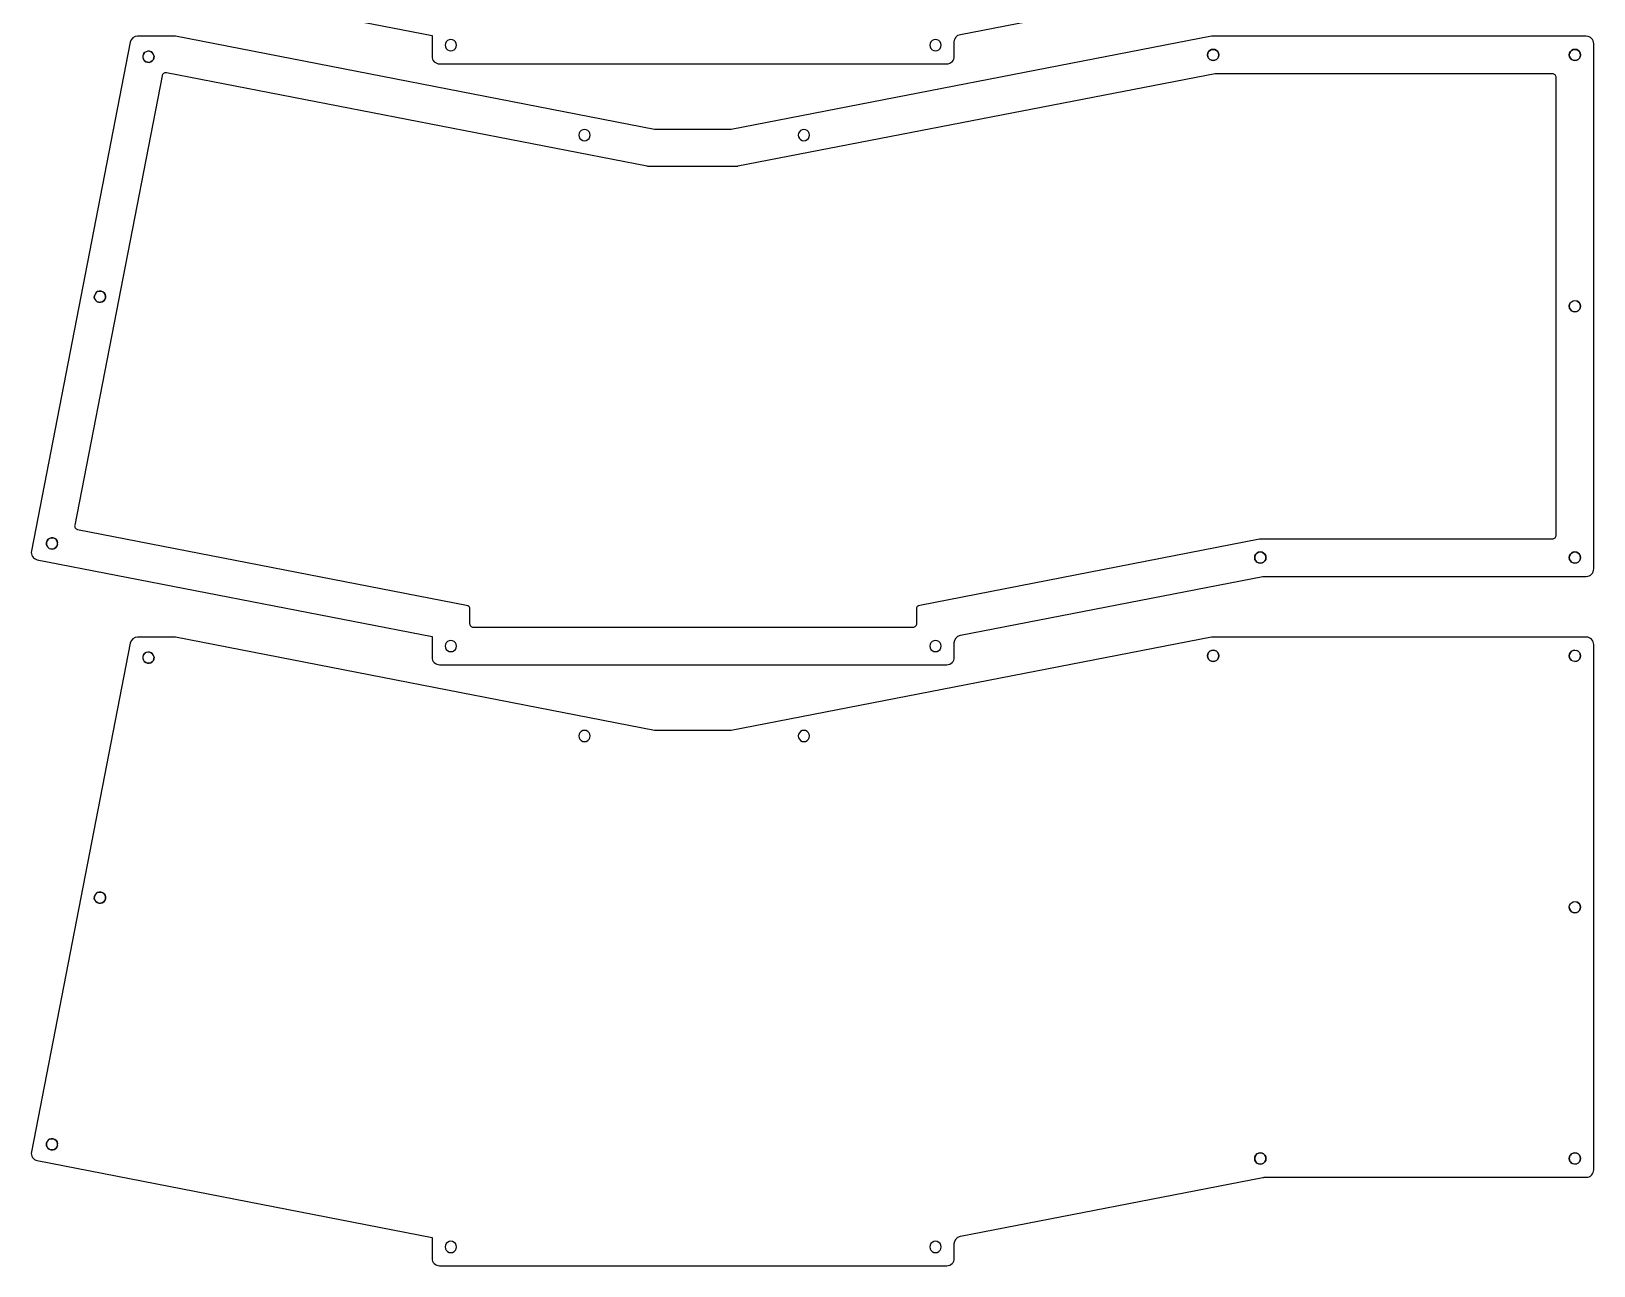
# Model space of a CAD drawing. Header units: millimetres. Extents: x -191 to 225, y 1 to 808.
# Drawn here: x -190.9 to 225.1, y 0.8 to 329.5 of the extents above; entities that cross this region are included whole.
import ezdxf

# ---------------------------------------------------------------- set-up
doc = ezdxf.new("R2010")
doc.units = ezdxf.units.MM
doc.layers.get('0').update_dxf_attribs({"linetype": 'CONTINUOUS'})

msp = doc.modelspace()

# ---------------------------------------------------------------- linework, layer by layer
for p, q in [((123.35, 324.58), (122.93, 324.37)), ((123.81, 324.65), (123.35, 324.58)), ((124.28, 324.58), (123.81, 324.65)), ((124.69, 324.37), (124.28, 324.58)), ((219.67, 324.58), (219.25, 324.37)), ((220.13, 324.65), (219.67, 324.58)), ((220.6, 324.58), (220.13, 324.65)), ((221.01, 324.37), (220.6, 324.58)), ((-161.16, 322.96), (-161.18, 322.49)), ((-161.18, 322.49), (-161.05, 322.04)), ((-161, 323.4), (-161.16, 322.96)), ((-160.79, 321.65), (-161.05, 322.04)), ((-161, 323.4), (-160.72, 323.77)), ((-160.42, 321.36), (-160.79, 321.65)), ((-160.33, 324.03), (-160.72, 323.77)), ((-159.98, 321.2), (-160.42, 321.36)), ((-159.88, 324.16), (-160.33, 324.03)), ((-159.51, 321.18), (-159.98, 321.2)), ((-159.41, 324.14), (-159.88, 324.16)), ((-159.06, 321.31), (-159.51, 321.18)), ((-159.41, 324.14), (-158.97, 323.98)), ((-158.67, 321.57), (-159.06, 321.31)), ((-158.97, 323.98), (-158.6, 323.69)), ((-158.67, 321.57), (-158.38, 321.94)), ((-158.33, 323.3), (-158.6, 323.69)), ((-158.22, 322.38), (-158.38, 321.94)), ((-158.2, 322.85), (-158.33, 323.3)), ((-158.2, 322.85), (-158.22, 322.38)), ((122.39, 323.62), (122.31, 323.15)), ((122.31, 323.15), (122.39, 322.69)), ((122.6, 324.04), (122.39, 323.62)), ((122.39, 322.69), (122.6, 322.27)), ((122.93, 324.37), (122.6, 324.04)), ((122.6, 322.27), (122.93, 321.94)), ((122.93, 321.94), (123.35, 321.73)), ((123.35, 321.73), (123.81, 321.65)), ((123.81, 321.65), (124.28, 321.73)), ((124.28, 321.73), (124.69, 321.94)), ((125.03, 324.04), (124.69, 324.37)), ((124.69, 321.94), (125.03, 322.27)), ((125.24, 323.62), (125.03, 324.04)), ((125.03, 322.27), (125.24, 322.69)), ((125.31, 323.15), (125.24, 323.62)), ((125.24, 322.69), (125.31, 323.15)), ((218.71, 323.62), (218.63, 323.15)), ((218.63, 323.15), (218.71, 322.69)), ((218.92, 324.04), (218.71, 323.62)), ((218.71, 322.69), (218.92, 322.27)), ((219.25, 324.37), (218.92, 324.04)), ((218.92, 322.27), (219.25, 321.94)), ((219.25, 321.94), (219.67, 321.73)), ((219.67, 321.73), (220.13, 321.65)), ((220.13, 321.65), (220.6, 321.73)), ((220.6, 321.73), (221.01, 321.94)), ((221.35, 324.04), (221.01, 324.37)), ((221.01, 321.94), (221.35, 322.27)), ((221.56, 323.62), (221.35, 324.04)), ((221.35, 322.27), (221.56, 322.69)), ((221.63, 323.15), (221.56, 323.62)), ((221.56, 322.69), (221.63, 323.15)), ((-174.1, 258.59), (-174.08, 259.06)), ((-173.97, 258.14), (-174.1, 258.59)), ((-173.92, 259.5), (-174.08, 259.06)), ((-173.97, 258.14), (-173.71, 257.75)), ((-173.63, 259.87), (-173.92, 259.5)), ((-173.24, 260.13), (-173.63, 259.87)), ((-173.24, 260.13), (-172.79, 260.26)), ((-172.79, 260.26), (-172.32, 260.25)), ((-171.88, 260.09), (-172.32, 260.25)), ((-171.51, 259.8), (-171.88, 260.09)), ((-171.3, 258.05), (-171.59, 257.68)), ((-171.51, 259.8), (-171.25, 259.41)), ((-171.14, 258.49), (-171.3, 258.05)), ((-171.25, 259.41), (-171.12, 258.96)), ((-171.12, 258.96), (-171.14, 258.49)), ((-173.34, 257.46), (-173.71, 257.75)), ((-172.9, 257.3), (-173.34, 257.46)), ((-172.9, 257.3), (-172.43, 257.29)), ((-171.98, 257.42), (-172.43, 257.29)), ((-171.59, 257.68), (-171.98, 257.42)), ((218.71, 256.7), (218.63, 256.24)), ((218.63, 256.24), (218.71, 255.78)), ((218.71, 256.7), (218.92, 257.12)), ((218.71, 255.78), (218.92, 255.36)), ((218.92, 257.12), (219.25, 257.45)), ((218.92, 255.36), (219.25, 255.03)), ((219.25, 257.45), (219.67, 257.67)), ((219.25, 255.03), (219.67, 254.81)), ((219.67, 257.67), (220.13, 257.74)), ((219.67, 254.81), (220.13, 254.74)), ((220.13, 257.74), (220.6, 257.67)), ((220.13, 254.74), (220.6, 254.81)), ((221.01, 257.45), (220.6, 257.67)), ((220.6, 254.81), (221.01, 255.03)), ((221.35, 257.12), (221.01, 257.45)), ((221.01, 255.03), (221.35, 255.36)), ((221.56, 256.7), (221.35, 257.12)), ((221.35, 255.36), (221.56, 255.78)), ((221.63, 256.24), (221.56, 256.7)), ((221.56, 255.78), (221.63, 256.24)), ((-186.87, 192.91), (-186.85, 193.38)), ((-186.74, 192.46), (-186.87, 192.91)), ((-186.85, 193.38), (-186.69, 193.82)), ((-186.74, 192.46), (-186.47, 192.07)), ((-186.69, 193.82), (-186.4, 194.19)), ((-186.1, 191.78), (-186.47, 192.07)), ((-186.01, 194.45), (-186.4, 194.19)), ((-186.1, 191.78), (-185.66, 191.62)), ((-186.01, 194.45), (-185.56, 194.58)), ((-185.19, 191.6), (-185.66, 191.62)), ((-185.56, 194.58), (-185.09, 194.56)), ((-184.74, 191.73), (-185.19, 191.6)), ((-185.09, 194.56), (-184.65, 194.4)), ((-184.35, 191.99), (-184.74, 191.73)), ((-184.28, 194.12), (-184.65, 194.4)), ((-184.06, 192.36), (-184.35, 191.99)), ((-184.28, 194.12), (-184.02, 193.73)), ((-183.9, 192.81), (-184.06, 192.36)), ((-184.02, 193.73), (-183.89, 193.28)), ((-183.9, 192.81), (-183.89, 193.28)), ((134.93, 189.79), (134.85, 189.33)), ((134.85, 189.33), (134.93, 188.86)), ((135.14, 190.21), (134.93, 189.79)), ((134.93, 188.86), (135.14, 188.45)), ((135.47, 190.54), (135.14, 190.21)), ((135.14, 188.45), (135.47, 188.11)), ((135.89, 190.75), (135.47, 190.54)), ((135.47, 188.11), (135.89, 187.9)), ((136.35, 190.83), (135.89, 190.75)), ((135.89, 187.9), (136.35, 187.83)), ((136.82, 190.75), (136.35, 190.83)), ((136.35, 187.83), (136.82, 187.9)), ((137.23, 190.54), (136.82, 190.75)), ((136.82, 187.9), (137.23, 188.11)), ((137.57, 190.21), (137.23, 190.54)), ((137.23, 188.11), (137.57, 188.45)), ((137.78, 189.79), (137.57, 190.21)), ((137.57, 188.45), (137.78, 188.86)), ((137.85, 189.33), (137.78, 189.79)), ((137.78, 188.86), (137.85, 189.33)), ((218.71, 189.79), (218.63, 189.33)), ((218.63, 189.33), (218.71, 188.86)), ((218.92, 190.21), (218.71, 189.79)), ((218.71, 188.86), (218.92, 188.45)), ((219.25, 190.54), (218.92, 190.21)), ((218.92, 188.45), (219.25, 188.11)), ((219.67, 190.75), (219.25, 190.54)), ((219.25, 188.11), (219.67, 187.9)), ((220.13, 190.83), (219.67, 190.75)), ((219.67, 187.9), (220.13, 187.83)), ((220.6, 190.75), (220.13, 190.83)), ((220.13, 187.83), (220.6, 187.9)), ((221.01, 190.54), (220.6, 190.75)), ((220.6, 187.9), (221.01, 188.11)), ((221.35, 190.21), (221.01, 190.54)), ((221.01, 188.11), (221.35, 188.45)), ((221.56, 189.79), (221.35, 190.21)), ((221.35, 188.45), (221.56, 188.86)), ((221.63, 189.33), (221.56, 189.79)), ((221.56, 188.86), (221.63, 189.33)), ((-161.16, 162.96), (-161.18, 162.49)), ((-161.18, 162.49), (-161.05, 162.04)), ((-161, 163.4), (-161.16, 162.96)), ((-161, 163.4), (-160.72, 163.77)), ((-160.33, 164.03), (-160.72, 163.77)), ((-159.88, 164.16), (-160.33, 164.03)), ((-159.41, 164.14), (-159.88, 164.16)), ((-159.41, 164.14), (-158.97, 163.98)), ((-158.97, 163.98), (-158.6, 163.69)), ((-158.33, 163.3), (-158.6, 163.69)), ((-158.22, 162.38), (-158.38, 161.94)), ((-158.2, 162.85), (-158.33, 163.3)), ((-158.2, 162.85), (-158.22, 162.38)), ((122.39, 163.62), (122.31, 163.15)), ((122.31, 163.15), (122.39, 162.69)), ((122.6, 164.04), (122.39, 163.62)), ((122.39, 162.69), (122.6, 162.27)), ((122.93, 164.37), (122.6, 164.04)), ((122.6, 162.27), (122.93, 161.94)), ((123.35, 164.58), (122.93, 164.37)), ((123.81, 164.65), (123.35, 164.58)), ((124.28, 164.58), (123.81, 164.65)), ((124.69, 164.37), (124.28, 164.58)), ((125.03, 164.04), (124.69, 164.37)), ((124.69, 161.94), (125.03, 162.27)), ((125.24, 163.62), (125.03, 164.04)), ((125.03, 162.27), (125.24, 162.69)), ((125.31, 163.15), (125.24, 163.62)), ((125.24, 162.69), (125.31, 163.15)), ((218.71, 163.62), (218.63, 163.15)), ((218.63, 163.15), (218.71, 162.69)), ((218.92, 164.04), (218.71, 163.62)), ((218.92, 162.27), (218.71, 162.69)), ((219.25, 164.37), (218.92, 164.04)), ((218.92, 162.27), (219.25, 161.94)), ((219.67, 164.58), (219.25, 164.37)), ((220.13, 164.65), (219.67, 164.58)), ((220.13, 164.65), (220.6, 164.58)), ((221.01, 164.37), (220.6, 164.58)), ((221.35, 164.04), (221.01, 164.37)), ((221.01, 161.94), (221.35, 162.27)), ((221.35, 164.04), (221.56, 163.62)), ((221.35, 162.27), (221.56, 162.69)), ((221.63, 163.15), (221.56, 163.62)), ((221.56, 162.69), (221.63, 163.15)), ((-161.05, 162.04), (-160.79, 161.65)), ((-160.42, 161.36), (-160.79, 161.65)), ((-159.98, 161.2), (-160.42, 161.36)), ((-159.51, 161.18), (-159.98, 161.2)), ((-159.06, 161.31), (-159.51, 161.18)), ((-158.67, 161.57), (-159.06, 161.31)), ((-158.67, 161.57), (-158.38, 161.94)), ((122.93, 161.94), (123.35, 161.73)), ((123.35, 161.73), (123.81, 161.65)), ((123.81, 161.65), (124.28, 161.73)), ((124.28, 161.73), (124.69, 161.94)), ((219.67, 161.73), (219.25, 161.94)), ((220.13, 161.65), (219.67, 161.73)), ((220.13, 161.65), (220.6, 161.73)), ((220.6, 161.73), (221.01, 161.94)), ((-173.63, 99.87), (-173.92, 99.5)), ((-173.24, 100.13), (-173.63, 99.87)), ((-173.24, 100.13), (-172.79, 100.26)), ((-172.79, 100.26), (-172.32, 100.25)), ((-171.88, 100.09), (-172.32, 100.25)), ((-171.51, 99.8), (-171.88, 100.09)), ((-174.1, 98.59), (-174.08, 99.06)), ((-173.97, 98.14), (-174.1, 98.59)), ((-174.08, 99.06), (-173.92, 99.5)), ((-173.97, 98.14), (-173.71, 97.75)), ((-173.34, 97.46), (-173.71, 97.75)), ((-172.9, 97.3), (-173.34, 97.46)), ((-172.9, 97.3), (-172.43, 97.29)), ((-171.98, 97.42), (-172.43, 97.29)), ((-171.59, 97.68), (-171.98, 97.42)), ((-171.3, 98.05), (-171.59, 97.68)), ((-171.51, 99.8), (-171.25, 99.41)), ((-171.14, 98.49), (-171.3, 98.05)), ((-171.25, 99.41), (-171.12, 98.96)), ((-171.12, 98.96), (-171.14, 98.49)), ((218.63, 96.24), (218.71, 96.7)), ((218.63, 96.24), (218.71, 95.78)), ((218.71, 96.7), (218.92, 97.12)), ((218.71, 95.78), (218.92, 95.36)), ((218.92, 97.12), (219.25, 97.45)), ((219.25, 97.45), (219.67, 97.67)), ((219.67, 97.67), (220.13, 97.74)), ((220.13, 97.74), (220.6, 97.67)), ((221.01, 97.45), (220.6, 97.67)), ((221.35, 97.12), (221.01, 97.45)), ((221.56, 96.7), (221.35, 97.12)), ((221.35, 95.36), (221.56, 95.78)), ((221.63, 96.24), (221.56, 96.7)), ((221.56, 95.78), (221.63, 96.24)), ((218.92, 95.36), (219.25, 95.03)), ((219.25, 95.03), (219.67, 94.81)), ((219.67, 94.81), (220.13, 94.74)), ((220.13, 94.74), (220.6, 94.81)), ((220.6, 94.81), (221.01, 95.03)), ((221.01, 95.03), (221.35, 95.36)), ((-186.87, 32.91), (-186.85, 33.38)), ((-186.85, 33.38), (-186.69, 33.82)), ((-186.4, 34.19), (-186.69, 33.82)), ((-186.01, 34.45), (-186.4, 34.19)), ((-186.01, 34.45), (-185.56, 34.58)), ((-185.56, 34.58), (-185.09, 34.56)), ((-185.09, 34.56), (-184.65, 34.4)), ((-184.65, 34.4), (-184.28, 34.12)), ((-184.28, 34.12), (-184.02, 33.73)), ((-184.02, 33.73), (-183.89, 33.28)), ((-186.74, 32.46), (-186.87, 32.91)), ((-186.74, 32.46), (-186.47, 32.07)), ((-186.1, 31.78), (-186.47, 32.07)), ((-186.1, 31.78), (-185.66, 31.62)), ((-185.19, 31.6), (-185.66, 31.62)), ((-184.74, 31.73), (-185.19, 31.6)), ((-184.35, 31.99), (-184.74, 31.73)), ((-184.06, 32.36), (-184.35, 31.99)), ((-183.9, 32.81), (-184.06, 32.36)), ((-183.9, 32.81), (-183.89, 33.28)), ((134.93, 29.79), (134.85, 29.33)), ((134.85, 29.33), (134.93, 28.86)), ((135.14, 30.21), (134.93, 29.79)), ((135.47, 30.54), (135.14, 30.21)), ((135.89, 30.75), (135.47, 30.54)), ((136.35, 30.83), (135.89, 30.75)), ((136.82, 30.75), (136.35, 30.83)), ((137.23, 30.54), (136.82, 30.75)), ((137.57, 30.21), (137.23, 30.54)), ((137.78, 29.79), (137.57, 30.21)), ((137.85, 29.33), (137.78, 29.79)), ((137.78, 28.86), (137.85, 29.33)), ((218.71, 29.79), (218.63, 29.33)), ((218.63, 29.33), (218.71, 28.86)), ((218.71, 29.79), (218.92, 30.21)), ((219.25, 30.54), (218.92, 30.21)), ((219.67, 30.75), (219.25, 30.54)), ((220.13, 30.83), (219.67, 30.75)), ((220.6, 30.75), (220.13, 30.83)), ((221.01, 30.54), (220.6, 30.75)), ((221.35, 30.21), (221.01, 30.54)), ((221.56, 29.79), (221.35, 30.21)), ((221.63, 29.33), (221.56, 29.79)), ((221.56, 28.86), (221.63, 29.33)), ((134.93, 28.86), (135.14, 28.45)), ((135.14, 28.45), (135.47, 28.11)), ((135.47, 28.11), (135.89, 27.9)), ((135.89, 27.9), (136.35, 27.83)), ((136.35, 27.83), (136.82, 27.9)), ((136.82, 27.9), (137.23, 28.11)), ((137.23, 28.11), (137.57, 28.45)), ((137.57, 28.45), (137.78, 28.86)), ((218.92, 28.45), (218.71, 28.86)), ((218.92, 28.45), (219.25, 28.11)), ((219.25, 28.11), (219.67, 27.9)), ((220.13, 27.83), (219.67, 27.9)), ((220.13, 27.83), (220.6, 27.9)), ((221.01, 28.11), (220.6, 27.9)), ((221.01, 28.11), (221.35, 28.45)), ((221.35, 28.45), (221.56, 28.86))]:
    msp.add_line(p, q)
msp.add_lwpolyline([(-189.28, 348.76), (-84.18, 328.33), (-84.18, 322.78, 0.414214), (-82.18, 320.78), (52.88, 320.78, 0.414214), (54.88, 322.78), (54.88, 326.68, -0.359037), (56.5, 328.64), (137, 344.29, -0.048033)], format="xyb")
for points in [[(-4.53, 303.33, -0.047922), (-4.91, 303.3), (-24.58, 303.3, -0.048018), (-24.96, 303.33), (-152.46, 328.12, 0.048033), (-152.84, 328.15), (-162.57, 328.15, 0.359037), (-164.53, 326.54), (-190.86, 191.1, 0.414214), (-189.28, 188.76), (-84.18, 168.33), (-84.18, 162.78, 0.414214), (-82.18, 160.78), (52.88, 160.78, 0.414214), (54.88, 162.78), (54.88, 166.68, -0.359037), (56.5, 168.64), (137, 184.29, -0.048033), (137.38, 184.33), (223.13, 184.33, 0.414214), (225.13, 186.33), (225.13, 326.15, 0.414214), (223.13, 328.15), (123.7, 328.15, 0.047906), (123.32, 328.12)], [(-74.18, 175.72), (-74.18, 171.78, 0.414214), (-73.18, 170.78), (43.88, 170.78, 0.414214), (44.88, 171.78), (44.88, 175.72, -0.35895), (45.69, 176.7), (136.13, 194.31, -0.048111), (136.32, 194.33), (214.13, 194.33, 0.414214), (215.13, 195.33), (215.13, 317.15, 0.414214), (214.13, 318.15), (124.56, 318.15, 0.047906), (124.37, 318.13), (-2.72, 293.5, -0.047928), (-2.91, 293.48), (-26.49, 293.48, -0.048012), (-26.87, 293.52), (-154.91, 318.4, 0.414214), (-156.08, 317.61), (-179.33, 198, 0.414215), (-178.54, 196.83), (-74.99, 176.7, -0.359038)], [(-84.18, 8.33), (-84.18, 2.78, 0.414214), (-82.18, 0.78), (52.88, 0.78, 0.414214), (54.88, 2.78), (54.88, 6.68, -0.359037), (56.5, 8.64), (137, 24.29, -0.048033), (137.38, 24.33), (223.13, 24.33, 0.414214), (225.13, 26.33), (225.13, 166.15, 0.414214), (223.13, 168.15), (123.7, 168.15, 0.047906), (123.32, 168.12), (-4.53, 143.33, -0.047922), (-4.91, 143.3), (-24.58, 143.3, -0.048018), (-24.96, 143.33), (-152.46, 168.12, 0.048033), (-152.84, 168.15), (-162.57, 168.15, 0.359037), (-164.53, 166.54), (-190.86, 31.1, 0.414214), (-189.28, 28.76)]]:
    msp.add_lwpolyline(points, format="xyb", close=True)
for points in [[(-80.61, 326.24), (-80.68, 325.78), (-80.61, 325.31), (-80.4, 324.9), (-80.07, 324.56), (-79.65, 324.35), (-79.18, 324.28), (-78.72, 324.35), (-78.3, 324.56), (-77.97, 324.9), (-77.76, 325.31), (-77.68, 325.78), (-77.76, 326.24), (-77.97, 326.66), (-78.3, 326.99), (-78.72, 327.2), (-79.18, 327.28), (-79.65, 327.2), (-80.07, 326.99), (-80.4, 326.66)], [(50.76, 326.99), (50.34, 327.2), (49.88, 327.28), (49.42, 327.2), (49, 326.99), (48.66, 326.66), (48.45, 326.24), (48.38, 325.78), (48.45, 325.31), (48.66, 324.9), (49, 324.56), (49.42, 324.35), (49.88, 324.28), (50.34, 324.35), (50.76, 324.56), (51.09, 324.9), (51.3, 325.31), (51.38, 325.78), (51.3, 326.24), (51.09, 326.66)], [(124.69, 321.94), (124.28, 321.73), (123.81, 321.65), (123.35, 321.73), (122.93, 321.94), (122.6, 322.27), (122.39, 322.69), (122.31, 323.15), (122.39, 323.62), (122.6, 324.04), (122.93, 324.37), (123.35, 324.58), (123.81, 324.65), (124.28, 324.58), (124.69, 324.37), (125.03, 324.04), (125.24, 323.62), (125.31, 323.15), (125.24, 322.69), (125.03, 322.27)], [(220.6, 321.73), (220.13, 321.65), (219.67, 321.73), (219.25, 321.94), (218.92, 322.27), (218.71, 322.69), (218.63, 323.15), (218.71, 323.62), (218.92, 324.04), (219.25, 324.37), (219.67, 324.58), (220.13, 324.65), (220.6, 324.58), (221.01, 324.37), (221.35, 324.04), (221.56, 323.62), (221.63, 323.15), (221.56, 322.69), (221.35, 322.27), (221.01, 321.94)], [(-159.88, 324.16), (-160.33, 324.03), (-160.72, 323.77), (-161, 323.4), (-161.16, 322.96), (-161.18, 322.49), (-161.05, 322.04), (-160.79, 321.65), (-160.42, 321.36), (-159.98, 321.2), (-159.51, 321.18), (-159.06, 321.31), (-158.67, 321.57), (-158.38, 321.94), (-158.22, 322.38), (-158.2, 322.85), (-158.33, 323.3), (-158.6, 323.69), (-158.97, 323.98), (-159.41, 324.14)], [(-42.38, 300.95), (-42.16, 301.36), (-42.09, 301.83), (-42.16, 302.29), (-42.38, 302.71), (-42.71, 303.04), (-43.12, 303.25), (-43.59, 303.33), (-44.05, 303.25), (-44.47, 303.04), (-44.8, 302.71), (-45.02, 302.29), (-45.09, 301.83), (-45.02, 301.36), (-44.8, 300.95), (-44.47, 300.61), (-44.05, 300.4), (-43.59, 300.33), (-43.12, 300.4), (-42.71, 300.61)], [(14.37, 300.4), (14.83, 300.33), (15.29, 300.4), (15.71, 300.61), (16.04, 300.95), (16.26, 301.36), (16.33, 301.83), (16.26, 302.29), (16.04, 302.71), (15.71, 303.04), (15.29, 303.25), (14.83, 303.33), (14.37, 303.25), (13.95, 303.04), (13.62, 302.71), (13.4, 302.29), (13.33, 301.83), (13.4, 301.36), (13.62, 300.95), (13.95, 300.61)], [(-173.97, 258.14), (-173.71, 257.75), (-173.34, 257.46), (-172.9, 257.3), (-172.43, 257.29), (-171.98, 257.42), (-171.59, 257.68), (-171.3, 258.05), (-171.14, 258.49), (-171.12, 258.96), (-171.25, 259.41), (-171.51, 259.8), (-171.88, 260.09), (-172.32, 260.25), (-172.79, 260.26), (-173.24, 260.13), (-173.63, 259.87), (-173.92, 259.5), (-174.08, 259.06), (-174.1, 258.59)], [(221.63, 256.24), (221.56, 255.78), (221.35, 255.36), (221.01, 255.03), (220.6, 254.81), (220.13, 254.74), (219.67, 254.81), (219.25, 255.03), (218.92, 255.36), (218.71, 255.78), (218.63, 256.24), (218.71, 256.7), (218.92, 257.12), (219.25, 257.45), (219.67, 257.67), (220.13, 257.74), (220.6, 257.67), (221.01, 257.45), (221.35, 257.12), (221.56, 256.7)], [(-184.02, 193.73), (-184.28, 194.12), (-184.65, 194.4), (-185.09, 194.56), (-185.56, 194.58), (-186.01, 194.45), (-186.4, 194.19), (-186.69, 193.82), (-186.85, 193.38), (-186.87, 192.91), (-186.74, 192.46), (-186.47, 192.07), (-186.1, 191.78), (-185.66, 191.62), (-185.19, 191.6), (-184.74, 191.73), (-184.35, 191.99), (-184.06, 192.36), (-183.9, 192.81), (-183.89, 193.28)], [(137.85, 189.33), (137.78, 188.86), (137.57, 188.45), (137.23, 188.11), (136.82, 187.9), (136.35, 187.83), (135.89, 187.9), (135.47, 188.11), (135.14, 188.45), (134.93, 188.86), (134.85, 189.33), (134.93, 189.79), (135.14, 190.21), (135.47, 190.54), (135.89, 190.75), (136.35, 190.83), (136.82, 190.75), (137.23, 190.54), (137.57, 190.21), (137.78, 189.79)], [(221.35, 190.21), (221.56, 189.79), (221.63, 189.33), (221.56, 188.86), (221.35, 188.45), (221.01, 188.11), (220.6, 187.9), (220.13, 187.83), (219.67, 187.9), (219.25, 188.11), (218.92, 188.45), (218.71, 188.86), (218.63, 189.33), (218.71, 189.79), (218.92, 190.21), (219.25, 190.54), (219.67, 190.75), (220.13, 190.83), (220.6, 190.75), (221.01, 190.54)], [(-80.07, 164.56), (-79.65, 164.35), (-79.18, 164.28), (-78.72, 164.35), (-78.3, 164.56), (-77.97, 164.9), (-77.76, 165.31), (-77.68, 165.78), (-77.76, 166.24), (-77.97, 166.66), (-78.3, 166.99), (-78.72, 167.2), (-79.18, 167.28), (-79.65, 167.2), (-80.07, 166.99), (-80.4, 166.66), (-80.61, 166.24), (-80.68, 165.78), (-80.61, 165.31), (-80.4, 164.9)], [(49.42, 167.2), (49, 166.99), (48.66, 166.66), (48.45, 166.24), (48.38, 165.78), (48.45, 165.31), (48.66, 164.9), (49, 164.56), (49.42, 164.35), (49.88, 164.28), (50.34, 164.35), (50.76, 164.56), (51.09, 164.9), (51.3, 165.31), (51.38, 165.78), (51.3, 166.24), (51.09, 166.66), (50.76, 166.99), (50.34, 167.2), (49.88, 167.28)], [(-158.2, 162.85), (-158.33, 163.3), (-158.6, 163.69), (-158.97, 163.98), (-159.41, 164.14), (-159.88, 164.16), (-160.33, 164.03), (-160.72, 163.77), (-161, 163.4), (-161.16, 162.96), (-161.18, 162.49), (-161.05, 162.04), (-160.79, 161.65), (-160.42, 161.36), (-159.98, 161.2), (-159.51, 161.18), (-159.06, 161.31), (-158.67, 161.57), (-158.38, 161.94), (-158.22, 162.38)], [(122.39, 162.69), (122.31, 163.15), (122.39, 163.62), (122.6, 164.04), (122.93, 164.37), (123.35, 164.58), (123.81, 164.65), (124.28, 164.58), (124.69, 164.37), (125.03, 164.04), (125.24, 163.62), (125.31, 163.15), (125.24, 162.69), (125.03, 162.27), (124.69, 161.94), (124.28, 161.73), (123.81, 161.65), (123.35, 161.73), (122.93, 161.94), (122.6, 162.27)], [(220.6, 164.58), (221.01, 164.37), (221.35, 164.04), (221.56, 163.62), (221.63, 163.15), (221.56, 162.69), (221.35, 162.27), (221.01, 161.94), (220.6, 161.73), (220.13, 161.65), (219.67, 161.73), (219.25, 161.94), (218.92, 162.27), (218.71, 162.69), (218.63, 163.15), (218.71, 163.62), (218.92, 164.04), (219.25, 164.37), (219.67, 164.58), (220.13, 164.65)], [(-42.16, 141.36), (-42.09, 141.83), (-42.16, 142.29), (-42.38, 142.71), (-42.71, 143.04), (-43.12, 143.25), (-43.59, 143.33), (-44.05, 143.25), (-44.47, 143.04), (-44.8, 142.71), (-45.02, 142.29), (-45.09, 141.83), (-45.02, 141.36), (-44.8, 140.95), (-44.47, 140.61), (-44.05, 140.4), (-43.59, 140.33), (-43.12, 140.4), (-42.71, 140.61), (-42.38, 140.95)], [(13.4, 141.36), (13.62, 140.95), (13.95, 140.61), (14.37, 140.4), (14.83, 140.33), (15.29, 140.4), (15.71, 140.61), (16.04, 140.95), (16.26, 141.36), (16.33, 141.83), (16.26, 142.29), (16.04, 142.71), (15.71, 143.04), (15.29, 143.25), (14.83, 143.33), (14.37, 143.25), (13.95, 143.04), (13.62, 142.71), (13.4, 142.29), (13.33, 141.83)], [(-172.43, 97.29), (-171.98, 97.42), (-171.59, 97.68), (-171.3, 98.05), (-171.14, 98.49), (-171.12, 98.96), (-171.25, 99.41), (-171.51, 99.8), (-171.88, 100.09), (-172.32, 100.25), (-172.79, 100.26), (-173.24, 100.13), (-173.63, 99.87), (-173.92, 99.5), (-174.08, 99.06), (-174.1, 98.59), (-173.97, 98.14), (-173.71, 97.75), (-173.34, 97.46), (-172.9, 97.3)], [(221.01, 97.45), (221.35, 97.12), (221.56, 96.7), (221.63, 96.24), (221.56, 95.78), (221.35, 95.36), (221.01, 95.03), (220.6, 94.81), (220.13, 94.74), (219.67, 94.81), (219.25, 95.03), (218.92, 95.36), (218.71, 95.78), (218.63, 96.24), (218.71, 96.7), (218.92, 97.12), (219.25, 97.45), (219.67, 97.67), (220.13, 97.74), (220.6, 97.67)], [(-186.74, 32.46), (-186.47, 32.07), (-186.1, 31.78), (-185.66, 31.62), (-185.19, 31.6), (-184.74, 31.73), (-184.35, 31.99), (-184.06, 32.36), (-183.9, 32.81), (-183.89, 33.28), (-184.02, 33.73), (-184.28, 34.12), (-184.65, 34.4), (-185.09, 34.56), (-185.56, 34.58), (-186.01, 34.45), (-186.4, 34.19), (-186.69, 33.82), (-186.85, 33.38), (-186.87, 32.91)], [(137.23, 30.54), (137.57, 30.21), (137.78, 29.79), (137.85, 29.33), (137.78, 28.86), (137.57, 28.45), (137.23, 28.11), (136.82, 27.9), (136.35, 27.83), (135.89, 27.9), (135.47, 28.11), (135.14, 28.45), (134.93, 28.86), (134.85, 29.33), (134.93, 29.79), (135.14, 30.21), (135.47, 30.54), (135.89, 30.75), (136.35, 30.83), (136.82, 30.75)], [(221.01, 30.54), (221.35, 30.21), (221.56, 29.79), (221.63, 29.33), (221.56, 28.86), (221.35, 28.45), (221.01, 28.11), (220.6, 27.9), (220.13, 27.83), (219.67, 27.9), (219.25, 28.11), (218.92, 28.45), (218.71, 28.86), (218.63, 29.33), (218.71, 29.79), (218.92, 30.21), (219.25, 30.54), (219.67, 30.75), (220.13, 30.83), (220.6, 30.75)], [(-77.76, 5.31), (-77.68, 5.78), (-77.76, 6.24), (-77.97, 6.66), (-78.3, 6.99), (-78.72, 7.2), (-79.18, 7.28), (-79.65, 7.2), (-80.07, 6.99), (-80.4, 6.66), (-80.61, 6.24), (-80.68, 5.78), (-80.61, 5.31), (-80.4, 4.9), (-80.07, 4.56), (-79.65, 4.35), (-79.18, 4.28), (-78.72, 4.35), (-78.3, 4.56), (-77.97, 4.9)], [(51.3, 5.31), (51.38, 5.78), (51.3, 6.24), (51.09, 6.66), (50.76, 6.99), (50.34, 7.2), (49.88, 7.28), (49.42, 7.2), (49, 6.99), (48.66, 6.66), (48.45, 6.24), (48.38, 5.78), (48.45, 5.31), (48.66, 4.9), (49, 4.56), (49.42, 4.35), (49.88, 4.28), (50.34, 4.35), (50.76, 4.56), (51.09, 4.9)]]:
    msp.add_lwpolyline(points, close=True)

doc.saveas('drawing.dxf')
